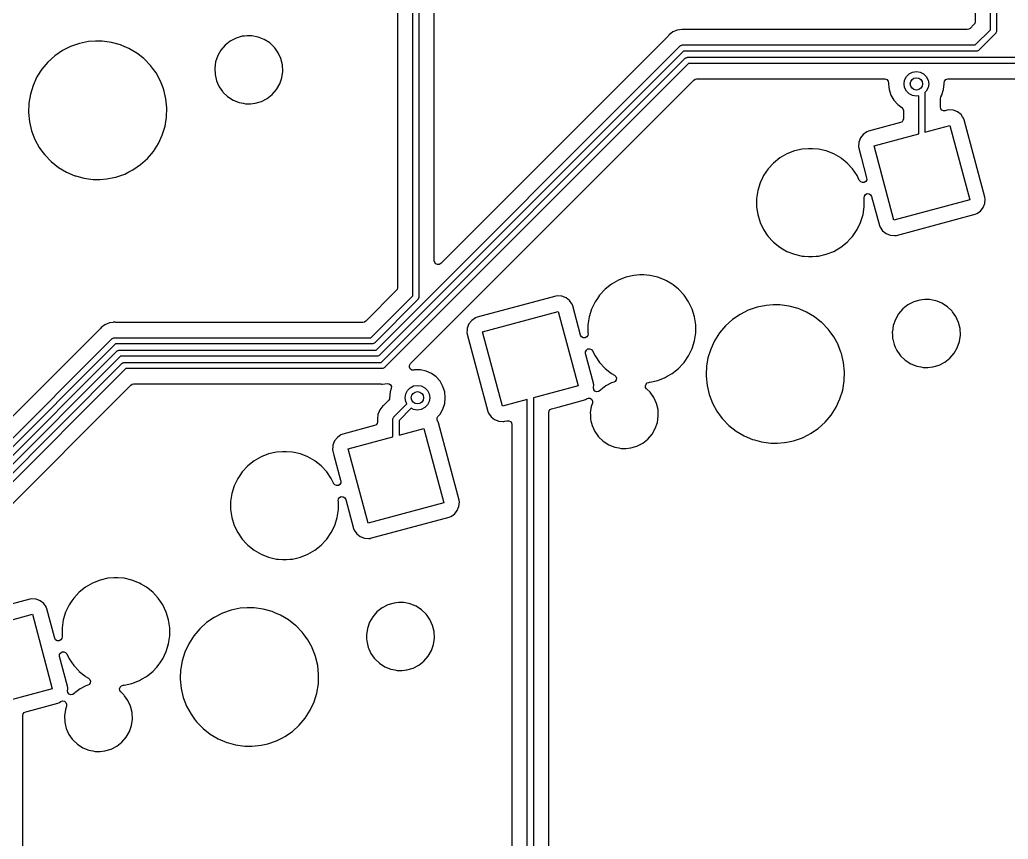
# Model space of a CAD drawing. Extents: x 41 to 271, y -133 to -23.
# Drawn here: x 193.45 to 225.56, y -86.76 to -60.15 of the extents above; entities that cross this region are included whole.
import ezdxf

# ---------------------------------------------------------------- set-up
doc = ezdxf.new("R2010")
doc.units = 0
doc.layers.add('BLACK', color=7, linetype='CONTINUOUS')

msp = doc.modelspace()

# ---------------------------------------------------------------- linework, layer by layer
at = {"layer": 'BLACK', "linetype": 'CONTINUOUS'}
for p, q in [((206.217, -69.1159), (206.217, -54.0046)), ((206.417, -53.9632), (206.417, -69.1573)), ((205.717, -54.5638), (205.717, -68.8572)), ((206.918, -67.9739), (206.918, -55.0655)), ((224.986, -60.4765), (224.986, -55.0319)), ((225.186, -54.9784), (225.186, -60.5179)), ((224.486, -55.8458), (224.486, -60.2178)), ((224.449, -60.3055), (224.324, -60.4312)), ((224.476, -60.2653), (224.449, -60.3055)), ((224.486, -60.2178), (224.476, -60.2653)), ((200.679, -60.6862), (200.477, -60.7455)), ((200.748, -60.6796), (200.679, -60.6862)), ((200.836, -60.6713), (200.748, -60.6796)), ((200.993, -60.6713), (200.836, -60.6713)), ((201.2, -60.7111), (200.993, -60.6713)), ((200.993, -60.6713), (200.993, -60.6713)), ((214.514, -60.677), (207.129, -68.0616)), ((214.525, -60.6648), (214.514, -60.677)), ((214.544, -60.6397), (214.525, -60.6648)), ((214.669, -60.5435), (214.544, -60.6397)), ((214.789, -60.494), (214.669, -60.5435)), ((214.802, -60.4848), (214.789, -60.494)), ((214.972, -60.4623), (214.802, -60.4848)), ((215.004, -60.4664), (214.972, -60.4623)), ((215.02, -60.4675), (215.004, -60.4664)), ((224.236, -60.4675), (215.02, -60.4675)), ((224.283, -60.4581), (224.236, -60.4675)), ((224.324, -60.4312), (224.283, -60.4581)), ((224.495, -60.968), (224.986, -60.4765)), ((225.157, -60.5886), (224.607, -61.1387)), ((225.16, -60.5815), (225.157, -60.5886)), ((225.167, -60.5767), (225.16, -60.5815)), ((225.174, -60.5544), (225.167, -60.5767)), ((225.185, -60.5336), (225.174, -60.5544)), ((225.186, -60.5179), (225.184, -60.5256)), ((225.184, -60.5256), (225.185, -60.5336)), ((195.103, -61.0165), (194.835, -61.152)), ((195.387, -60.918), (195.103, -61.0165)), ((195.681, -60.8581), (195.387, -60.918)), ((195.906, -60.8431), (195.681, -60.8581)), ((196.131, -60.8431), (195.906, -60.8431)), ((195.906, -60.8431), (195.906, -60.8431)), ((196.429, -60.8831), (196.131, -60.8431)), ((196.719, -60.9625), (196.429, -60.8831)), ((196.429, -60.8831), (196.429, -60.8831)), ((196.429, -60.8831), (196.429, -60.8831)), ((196.764, -60.9817), (196.719, -60.9625)), ((196.996, -61.0798), (196.764, -60.9817)), ((200.125, -60.9719), (199.987, -61.1309)), ((200.29, -60.8419), (200.125, -60.9719)), ((200.477, -60.7455), (200.29, -60.8419)), ((201.227, -60.7221), (201.2, -60.7111)), ((201.2, -60.7111), (201.2, -60.7111)), ((201.2, -60.7111), (201.2, -60.7111)), ((201.395, -60.7892), (201.227, -60.7221)), ((201.572, -60.903), (201.395, -60.7892)), ((201.724, -61.0481), (201.572, -60.903)), ((201.572, -60.903), (201.572, -60.903)), ((201.572, -60.903), (201.572, -60.903)), ((205.025, -70.874), (214.902, -60.9973)), ((214.902, -60.9973), (214.909, -60.9936)), ((214.909, -60.9936), (214.914, -60.9871)), ((214.914, -60.9871), (214.936, -60.9799)), ((214.936, -60.9799), (214.957, -60.9692)), ((214.957, -60.9692), (214.965, -60.9705)), ((214.965, -60.9705), (214.972, -60.968)), ((214.972, -60.968), (224.495, -60.968)), ((194.587, -61.3221), (194.364, -61.5237)), ((194.835, -61.152), (194.587, -61.3221)), ((197.123, -61.155), (196.996, -61.0798)), ((197.254, -61.2329), (197.123, -61.155)), ((197.479, -61.4108), (197.254, -61.2329)), ((199.882, -61.313), (199.813, -61.5118)), ((199.987, -61.1309), (199.882, -61.313)), ((201.756, -61.0926), (201.724, -61.0481)), ((201.846, -61.2194), (201.756, -61.0926)), ((201.934, -61.4108), (201.846, -61.2194)), ((201.846, -61.2194), (201.846, -61.2194)), ((201.846, -61.2194), (201.846, -61.2194)), ((215.014, -61.168), (205.137, -71.0447)), ((224.536, -61.168), (215.014, -61.168)), ((224.544, -61.1655), (224.536, -61.168)), ((224.552, -61.1668), (224.544, -61.1655)), ((224.573, -61.1561), (224.552, -61.1668)), ((224.595, -61.1489), (224.573, -61.1561)), ((224.6, -61.1424), (224.595, -61.1489)), ((224.607, -61.1387), (224.6, -61.1424)), ((194.364, -61.5237), (194.17, -61.7531)), ((197.49, -61.4192), (197.479, -61.4108)), ((197.699, -61.6352), (197.49, -61.4192)), ((197.761, -61.72), (197.699, -61.6352)), ((199.813, -61.5118), (199.783, -61.72)), ((201.983, -61.6152), (201.934, -61.4108)), ((201.993, -61.8253), (201.983, -61.6152)), ((205.191, -71.274), (215.067, -61.3973)), ((215.179, -61.568), (205.303, -71.4447)), ((215.067, -61.3973), (215.074, -61.3936)), ((215.074, -61.3936), (215.079, -61.3871)), ((215.079, -61.3871), (215.101, -61.3799)), ((215.101, -61.3799), (215.122, -61.3692)), ((215.122, -61.3692), (215.13, -61.3705)), ((215.13, -61.3705), (215.138, -61.368)), ((215.138, -61.368), (226.822, -61.368)), ((226.781, -61.568), (215.179, -61.568)), ((194.17, -61.7531), (194.009, -62.0064)), ((197.877, -61.8771), (197.761, -61.72)), ((198.021, -62.1396), (197.877, -61.8771)), ((199.783, -61.72), (199.793, -61.9301)), ((199.783, -61.72), (199.783, -61.72)), ((199.793, -61.9301), (199.842, -62.1345)), ((201.963, -62.0335), (201.993, -61.8253)), ((222.256, -61.9949), (222.345, -61.9064)), ((222.345, -61.9064), (222.456, -61.8496)), ((222.456, -61.8496), (222.58, -61.83)), ((222.58, -61.83), (222.704, -61.8496)), ((222.704, -61.8496), (222.815, -61.9064)), ((222.815, -61.9064), (222.904, -61.9949)), ((193.882, -62.279), (193.793, -62.566)), ((194.009, -62.0064), (193.882, -62.279)), ((198.022, -62.1406), (198.021, -62.1396)), ((198.107, -62.363), (198.022, -62.1406)), ((199.842, -62.1345), (199.876, -62.2069)), ((199.876, -62.2069), (199.93, -62.3259)), ((201.789, -62.4144), (201.894, -62.2323)), ((201.894, -62.2323), (201.963, -62.0335)), ((206.14, -71.3152), (215.35, -62.1048)), ((215.35, -62.1048), (215.391, -62.0779)), ((215.391, -62.0779), (215.438, -62.0685)), ((215.438, -62.0685), (221.554, -62.0685)), ((221.554, -62.0685), (221.62, -62.0873)), ((221.62, -62.0873), (221.665, -62.1381)), ((221.665, -62.1381), (221.677, -62.2055)), ((221.677, -62.2055), (221.675, -62.2216)), ((221.675, -62.2216), (221.675, -62.23)), ((221.675, -62.23), (221.686, -62.3376)), ((222.18, -62.23), (222.2, -62.1064)), ((222.2, -62.3536), (222.18, -62.23)), ((222.2, -62.1064), (222.256, -61.9949)), ((222.904, -61.9949), (222.96, -62.1064)), ((222.96, -62.1064), (222.98, -62.23)), ((222.98, -62.23), (222.96, -62.3536)), ((223.466, -62.4183), (223.485, -62.23)), ((223.483, -62.2055), (223.495, -62.1381)), ((223.485, -62.23), (223.483, -62.2055)), ((223.495, -62.1381), (223.54, -62.0873)), ((223.54, -62.0873), (223.606, -62.0685)), ((223.606, -62.0685), (226.522, -62.0685)), ((193.793, -62.566), (193.743, -62.8615)), ((198.13, -62.421), (198.107, -62.363)), ((198.199, -62.7133), (198.13, -62.421)), ((199.93, -62.3259), (200.037, -62.4768)), ((200.037, -62.4768), (200.052, -62.4972)), ((200.052, -62.4972), (200.204, -62.6424)), ((201.486, -62.7034), (201.652, -62.5734)), ((201.652, -62.5734), (201.789, -62.4144)), ((221.686, -62.3376), (221.694, -62.4183)), ((221.694, -62.4183), (221.753, -62.5983)), ((221.753, -62.5983), (221.847, -62.7622)), ((222.256, -62.4651), (222.2, -62.3536)), ((222.345, -62.5536), (222.256, -62.4651)), ((222.456, -62.6104), (222.345, -62.5536)), ((222.58, -62.63), (222.456, -62.6104)), ((222.659, -62.6176), (222.58, -62.63)), ((222.659, -63.8488), (222.659, -62.6176)), ((222.904, -62.4651), (222.859, -62.5101)), ((222.859, -62.5101), (222.859, -63.7952)), ((222.96, -62.3536), (222.904, -62.4651)), ((223.376, -62.6528), (223.407, -62.5983)), ((223.407, -62.5983), (223.412, -62.583)), ((223.412, -62.583), (223.466, -62.4183)), ((193.743, -62.8623), (193.733, -63.1579)), ((193.743, -62.8615), (193.743, -62.8623)), ((198.229, -63.0123), (198.199, -62.7133)), ((200.204, -62.6424), (200.204, -62.6424)), ((200.204, -62.6424), (200.204, -62.6424)), ((200.204, -62.6424), (200.381, -62.7561)), ((200.381, -62.7561), (200.381, -62.7561)), ((200.381, -62.7561), (200.576, -62.8342)), ((200.576, -62.8342), (200.705, -62.8591)), ((200.705, -62.8591), (200.783, -62.8741)), ((200.783, -62.8741), (200.783, -62.8741)), ((200.783, -62.8741), (200.941, -62.8741)), ((200.941, -62.8741), (201.097, -62.8591)), ((200.941, -62.8741), (200.941, -62.8741)), ((201.097, -62.8591), (201.299, -62.7998)), ((201.299, -62.7998), (201.486, -62.7034)), ((221.847, -62.7622), (221.974, -62.9029)), ((221.974, -62.9029), (222.107, -62.9994)), ((223.359, -62.7148), (223.376, -62.6528)), ((223.359, -62.9813), (223.359, -62.7148)), ((193.733, -63.1579), (193.733, -63.1626)), ((193.733, -63.1626), (193.763, -63.4616)), ((198.219, -63.3126), (198.229, -63.0123)), ((222.107, -62.9994), (222.145, -63.0434)), ((222.145, -63.0434), (222.158, -63.0997)), ((222.158, -63.0997), (222.158, -63.3696)), ((223.372, -63.0362), (223.359, -62.9813)), ((223.408, -63.0797), (223.372, -63.0362)), ((223.459, -63.1029), (223.408, -63.0797)), ((223.515, -63.1011), (223.459, -63.1029)), ((223.583, -63.0828), (223.515, -63.1011)), ((223.643, -63.0736), (223.583, -63.0828)), ((223.786, -63.0873), (223.643, -63.0736)), ((223.919, -63.1408), (223.786, -63.0873)), ((224.033, -63.2297), (223.919, -63.1408)), ((224.081, -63.2975), (224.033, -63.2297)), ((193.763, -63.4616), (193.833, -63.7539)), ((198.169, -63.6089), (198.219, -63.3126)), ((222.066, -63.4893), (221.028, -63.7676)), ((222.114, -63.4646), (222.066, -63.4893)), ((222.146, -63.422), (222.114, -63.4646)), ((222.158, -63.3696), (222.146, -63.422)), ((222.859, -63.7952), (223.667, -63.5787)), ((223.667, -63.5787), (224.314, -65.9935)), ((224.116, -63.347), (224.081, -63.2975)), ((224.138, -63.4029), (224.116, -63.347)), ((224.81, -65.9102), (224.138, -63.4029)), ((193.833, -63.7539), (193.941, -64.0343)), ((197.954, -64.1685), (198.08, -63.8959)), ((198.08, -63.8959), (198.169, -63.6089)), ((220.855, -63.8727), (220.766, -63.9858)), ((220.972, -63.7892), (220.855, -63.8727)), ((221.028, -63.7676), (220.972, -63.7892)), ((221.204, -64.2386), (222.659, -63.8488)), ((193.941, -64.0343), (194.085, -64.2978)), ((197.792, -64.4218), (197.954, -64.1685)), ((220.707, -64.1695), (220.7, -64.2448)), ((220.712, -64.1194), (220.707, -64.1695)), ((220.766, -63.9858), (220.712, -64.1194)), ((194.085, -64.2978), (194.201, -64.4549)), ((194.201, -64.4549), (194.263, -64.5397)), ((194.263, -64.5397), (194.472, -64.7557)), ((197.598, -64.6512), (197.792, -64.4218)), ((218.375, -64.5051), (218.148, -64.6362)), ((218.619, -64.4092), (218.375, -64.5051)), ((218.875, -64.3508), (218.619, -64.4092)), ((219.071, -64.3361), (218.875, -64.3508)), ((219.202, -64.3361), (219.071, -64.3361)), ((219.071, -64.3361), (219.071, -64.3361)), ((219.398, -64.3508), (219.202, -64.3361)), ((219.202, -64.3361), (219.202, -64.3361)), ((219.654, -64.4092), (219.398, -64.3508)), ((219.898, -64.5051), (219.654, -64.4092)), ((220.125, -64.6362), (219.898, -64.5051)), ((220.7, -64.2448), (220.698, -64.2627)), ((220.698, -64.2627), (220.708, -64.3219)), ((220.708, -64.3219), (220.784, -64.6057)), ((221.851, -66.6535), (221.204, -64.2386)), ((194.472, -64.7557), (194.708, -64.942)), ((197.127, -65.0229), (197.375, -64.8528)), ((197.375, -64.8528), (197.598, -64.6512)), ((217.942, -64.7998), (217.764, -64.9921)), ((218.148, -64.6362), (217.942, -64.7998)), ((220.153, -64.6588), (220.125, -64.6362)), ((220.33, -64.7998), (220.153, -64.6588)), ((220.509, -64.9921), (220.33, -64.7998)), ((220.33, -64.7998), (220.33, -64.7998)), ((220.33, -64.7998), (220.33, -64.7998)), ((220.784, -64.6057), (220.964, -65.2797)), ((194.708, -64.942), (194.967, -65.0951)), ((194.967, -65.0951), (195.243, -65.2124)), ((196.575, -65.257), (196.859, -65.1584)), ((196.859, -65.1584), (196.993, -65.0906)), ((196.993, -65.0906), (197.127, -65.0229)), ((197.127, -65.0229), (197.127, -65.0229)), ((217.69, -65.101), (217.617, -65.2076)), ((217.764, -64.9921), (217.69, -65.101)), ((220.509, -64.9922), (220.509, -64.9921)), ((220.657, -65.2089), (220.509, -64.9922)), ((220.509, -64.9922), (220.509, -64.9922)), ((195.243, -65.2124), (195.243, -65.2124)), ((195.243, -65.2124), (195.243, -65.2124)), ((195.243, -65.2124), (195.269, -65.2195)), ((195.269, -65.2195), (195.533, -65.2918)), ((195.533, -65.2918), (195.831, -65.3319)), ((195.831, -65.3319), (196.056, -65.3319)), ((196.056, -65.3319), (196.281, -65.3168)), ((196.056, -65.3319), (196.056, -65.3319)), ((196.281, -65.3168), (196.391, -65.2945)), ((196.391, -65.2945), (196.575, -65.257)), ((217.502, -65.4453), (217.425, -65.696)), ((217.582, -65.2801), (217.502, -65.4453)), ((217.616, -65.2089), (217.582, -65.2801)), ((217.617, -65.2076), (217.616, -65.2089)), ((220.727, -65.3545), (220.657, -65.2089)), ((220.734, -65.3692), (220.727, -65.3545)), ((220.772, -65.4156), (220.734, -65.3692)), ((220.829, -65.4382), (220.772, -65.4156)), ((220.889, -65.4316), (220.829, -65.4382)), ((220.938, -65.3974), (220.889, -65.4316)), ((220.966, -65.3437), (220.938, -65.3974)), ((220.964, -65.2797), (220.965, -65.2833)), ((220.965, -65.2833), (220.966, -65.3437)), ((217.425, -65.696), (217.386, -65.9555)), ((220.89, -65.872), (220.925, -65.8211)), ((220.925, -65.8211), (220.981, -65.7937)), ((220.981, -65.7937), (221.043, -65.7966)), ((221.043, -65.7966), (221.095, -65.8291)), ((221.095, -65.8291), (221.126, -65.883)), ((217.386, -65.9555), (217.386, -66.2178)), ((220.884, -65.9336), (220.89, -65.872)), ((220.887, -65.9555), (220.884, -65.9336)), ((220.887, -66.2178), (220.887, -65.9555)), ((221.126, -65.883), (221.38, -66.8292)), ((224.314, -65.9935), (221.851, -66.6535)), ((224.752, -66.2463), (224.805, -66.1127)), ((224.805, -66.1127), (224.819, -65.9694)), ((224.819, -65.9694), (224.81, -65.9102)), ((217.386, -66.2178), (217.425, -66.4772)), ((217.425, -66.4772), (217.502, -66.728)), ((220.77, -66.728), (220.848, -66.4772)), ((220.848, -66.4772), (220.887, -66.2178)), ((221.934, -67.1493), (224.489, -66.4645)), ((224.489, -66.4645), (224.545, -66.4429)), ((224.545, -66.4429), (224.663, -66.3594)), ((224.663, -66.3594), (224.752, -66.2463)), ((217.502, -66.728), (217.616, -66.9643)), ((220.657, -66.9643), (220.77, -66.728)), ((217.616, -66.9643), (217.735, -67.1386)), ((220.509, -67.1811), (220.657, -66.9643)), ((221.38, -66.8292), (221.401, -66.8852)), ((221.401, -66.8852), (221.485, -67.0024)), ((221.485, -67.0024), (221.598, -67.0914)), ((221.598, -67.0914), (221.731, -67.1449)), ((217.735, -67.1386), (217.764, -67.1811)), ((217.764, -67.1811), (217.916, -67.3452)), ((217.916, -67.3452), (217.942, -67.3734)), ((217.942, -67.3734), (218.148, -67.537)), ((220.125, -67.537), (220.33, -67.3734)), ((220.33, -67.3734), (220.431, -67.2647)), ((220.431, -67.2647), (220.509, -67.1811)), ((220.509, -67.1811), (220.509, -67.1811)), ((220.509, -67.1811), (220.509, -67.1811)), ((221.731, -67.1449), (221.731, -67.1449)), ((221.731, -67.1449), (221.875, -67.1585)), ((221.875, -67.1585), (221.92, -67.1514)), ((221.875, -67.1585), (221.875, -67.1585)), ((221.875, -67.1585), (221.875, -67.1585)), ((221.92, -67.1514), (221.934, -67.1493)), ((218.148, -67.537), (218.375, -67.6682)), ((218.375, -67.6682), (218.619, -67.7641)), ((219.654, -67.7641), (219.898, -67.6682)), ((219.898, -67.6682), (220.125, -67.537)), ((206.931, -68.0302), (206.918, -67.9739)), ((206.969, -68.0742), (206.931, -68.0302)), ((207.022, -68.0964), (206.969, -68.0742)), ((207.129, -68.0616), (207.08, -68.0918)), ((218.619, -67.7641), (218.875, -67.8224)), ((218.875, -67.8224), (218.931, -67.8266)), ((218.931, -67.8266), (219.071, -67.8371)), ((219.071, -67.8371), (219.071, -67.8371)), ((219.071, -67.8371), (219.202, -67.8371)), ((219.202, -67.8371), (219.324, -67.8279)), ((219.202, -67.8371), (219.202, -67.8371)), ((219.324, -67.8279), (219.398, -67.8224)), ((219.398, -67.8224), (219.654, -67.7641)), ((207.08, -68.0918), (207.022, -68.0964)), ((212.899, -68.602), (212.671, -68.7332)), ((213.143, -68.5062), (212.899, -68.602)), ((213.399, -68.4478), (213.143, -68.5062)), ((213.595, -68.4331), (213.399, -68.4478)), ((213.726, -68.4331), (213.595, -68.4331)), ((213.595, -68.4331), (213.595, -68.4331)), ((213.922, -68.4478), (213.726, -68.4331)), ((213.726, -68.4331), (213.726, -68.4331)), ((214.178, -68.5062), (213.922, -68.4478)), ((214.422, -68.602), (214.178, -68.5062)), ((214.461, -68.6247), (214.422, -68.602)), ((214.422, -68.602), (214.422, -68.602)), ((214.422, -68.602), (214.422, -68.602)), ((214.649, -68.7332), (214.461, -68.6247)), ((205.68, -68.9449), (204.688, -69.9372)), ((205.707, -68.9047), (205.68, -68.9449)), ((205.717, -68.8572), (205.707, -68.9047)), ((212.466, -68.8968), (212.288, -69.0891)), ((212.671, -68.7332), (212.466, -68.8968)), ((214.68, -68.7578), (214.649, -68.7332)), ((214.854, -68.8968), (214.68, -68.7578)), ((215.033, -69.0891), (214.854, -68.8968)), ((214.854, -68.8968), (214.854, -68.8968)), ((214.854, -68.8968), (214.854, -68.8968)), ((204.859, -70.474), (206.217, -69.1159)), ((206.388, -69.228), (204.971, -70.6447)), ((206.392, -69.2208), (206.388, -69.228)), ((206.398, -69.2161), (206.392, -69.2208)), ((206.405, -69.1938), (206.398, -69.2161)), ((206.416, -69.173), (206.405, -69.1938)), ((206.417, -69.1573), (206.415, -69.165)), ((206.415, -69.165), (206.416, -69.173)), ((210.863, -69.1209), (208.307, -69.8057)), ((210.922, -69.1117), (210.863, -69.1209)), ((211.065, -69.1254), (210.922, -69.1117)), ((211.199, -69.1789), (211.065, -69.1254)), ((211.312, -69.2678), (211.199, -69.1789)), ((211.389, -69.3755), (211.312, -69.2678)), ((212.14, -69.3059), (212.026, -69.5423)), ((212.215, -69.1952), (212.14, -69.3059)), ((212.14, -69.3059), (212.14, -69.3059)), ((212.288, -69.0891), (212.215, -69.1952)), ((215.18, -69.3059), (215.033, -69.0891)), ((215.033, -69.0891), (215.033, -69.0891)), ((215.033, -69.0891), (215.033, -69.0891)), ((215.294, -69.5423), (215.18, -69.3059)), ((222.493, -69.309), (222.306, -69.4054)), ((222.695, -69.2497), (222.493, -69.309)), ((222.765, -69.2431), (222.695, -69.2497)), ((222.852, -69.2347), (222.765, -69.2431)), ((223.01, -69.2347), (222.852, -69.2347)), ((223.216, -69.2745), (223.01, -69.2347)), ((223.01, -69.2347), (223.01, -69.2347)), ((223.252, -69.2889), (223.216, -69.2745)), ((223.216, -69.2745), (223.216, -69.2745)), ((223.216, -69.2745), (223.216, -69.2745)), ((223.412, -69.3527), (223.252, -69.2889)), ((223.589, -69.4664), (223.412, -69.3527)), ((208.483, -70.2767), (210.946, -69.6168)), ((210.946, -69.6168), (211.593, -72.0316)), ((211.395, -69.3851), (211.389, -69.3755)), ((211.417, -69.441), (211.395, -69.3851)), ((211.671, -70.3872), (211.417, -69.441)), ((212.026, -69.5423), (211.949, -69.793)), ((215.372, -69.793), (215.294, -69.5423)), ((217.12, -69.58), (216.851, -69.7155)), ((217.403, -69.4814), (217.12, -69.58)), ((217.698, -69.4216), (217.403, -69.4814)), ((217.923, -69.4065), (217.698, -69.4216)), ((218.148, -69.4065), (217.923, -69.4065)), ((217.923, -69.4065), (217.923, -69.4065)), ((218.446, -69.4466), (218.148, -69.4065)), ((218.736, -69.526), (218.446, -69.4466)), ((218.446, -69.4466), (218.446, -69.4466)), ((218.446, -69.4466), (218.446, -69.4466)), ((218.791, -69.5494), (218.736, -69.526)), ((219.012, -69.6433), (218.791, -69.5494)), ((219.142, -69.7199), (219.012, -69.6433)), ((222.135, -69.5423), (222.003, -69.6944)), ((222.141, -69.5354), (222.135, -69.5423)), ((222.306, -69.4054), (222.141, -69.5354)), ((222.141, -69.5354), (222.141, -69.5354)), ((223.741, -69.6116), (223.589, -69.4664)), ((223.589, -69.4664), (223.589, -69.4664)), ((223.589, -69.4664), (223.589, -69.4664)), ((223.755, -69.6317), (223.741, -69.6116)), ((223.863, -69.7829), (223.755, -69.6317)), ((196.362, -69.989), (196.216, -70.0495)), ((196.479, -69.9735), (196.362, -69.989)), ((196.483, -69.973), (196.479, -69.9735)), ((196.519, -69.9683), (196.483, -69.973)), ((196.546, -69.9719), (196.519, -69.9683)), ((196.55, -69.9724), (196.546, -69.9719)), ((196.566, -69.9735), (196.55, -69.9724)), ((204.601, -69.9735), (196.566, -69.9735)), ((204.648, -69.9641), (204.601, -69.9735)), ((204.688, -69.9372), (204.648, -69.9641)), ((208.134, -69.9108), (208.045, -70.0239)), ((208.251, -69.8273), (208.134, -69.9108)), ((208.307, -69.8057), (208.251, -69.8273)), ((211.949, -69.793), (211.91, -70.0524)), ((215.411, -70.0524), (215.372, -69.793)), ((216.604, -69.8856), (216.381, -70.0872)), ((216.851, -69.7155), (216.604, -69.8856)), ((219.271, -69.7964), (219.142, -69.7199)), ((219.496, -69.9743), (219.271, -69.7964)), ((219.507, -69.9826), (219.496, -69.9743)), ((219.716, -70.1986), (219.507, -69.9826)), ((221.898, -69.8765), (221.829, -70.0753)), ((222.003, -69.6944), (221.898, -69.8765)), ((223.95, -69.9743), (223.863, -69.7829)), ((223.863, -69.7829), (223.863, -69.7829)), ((223.863, -69.7829), (223.863, -69.7829)), ((224, -70.1787), (223.95, -69.9743)), ((196.06, -70.183), (188.834, -77.4099)), ((196.071, -70.1708), (196.06, -70.183)), ((196.09, -70.1457), (196.071, -70.1708)), ((196.216, -70.0495), (196.09, -70.1457)), ((207.979, -70.2835), (207.978, -70.3008)), ((207.978, -70.3008), (207.987, -70.36)), ((207.984, -70.2365), (207.979, -70.2835)), ((207.991, -70.1575), (207.984, -70.2365)), ((208.045, -70.0239), (207.991, -70.1575)), ((209.13, -72.6916), (208.483, -70.2767)), ((211.91, -70.0524), (211.91, -70.3148)), ((211.91, -70.3148), (211.913, -70.3366)), ((215.372, -70.5742), (215.411, -70.3148)), ((215.411, -70.3148), (215.411, -70.0524)), ((216.187, -70.3166), (216.025, -70.5699)), ((216.381, -70.0872), (216.187, -70.3166)), ((219.778, -70.2835), (219.716, -70.1986)), ((219.894, -70.4406), (219.778, -70.2835)), ((221.802, -70.2668), (221.799, -70.2835)), ((221.799, -70.2835), (221.805, -70.4044)), ((221.829, -70.0753), (221.802, -70.2668)), ((224.01, -70.3888), (224, -70.1787)), ((187.333, -79.618), (196.448, -70.5033)), ((196.448, -70.5033), (196.455, -70.4996)), ((196.455, -70.4996), (196.46, -70.4931)), ((196.46, -70.4931), (196.482, -70.4859)), ((196.482, -70.4859), (196.503, -70.4752)), ((196.503, -70.4752), (196.511, -70.4765)), ((196.511, -70.4765), (196.519, -70.474)), ((196.519, -70.474), (204.859, -70.474)), ((204.964, -70.6484), (204.959, -70.6549)), ((204.971, -70.6447), (204.964, -70.6484)), ((207.987, -70.36), (208.659, -72.8673)), ((211.701, -70.4411), (211.671, -70.3872)), ((211.754, -70.4736), (211.701, -70.4411)), ((211.816, -70.4765), (211.754, -70.4736)), ((211.871, -70.4491), (211.816, -70.4765)), ((211.907, -70.3982), (211.871, -70.4491)), ((211.913, -70.3366), (211.907, -70.3982)), ((215.294, -70.8249), (215.372, -70.5742)), ((216.025, -70.5699), (215.899, -70.8425)), ((220.035, -70.698), (219.894, -70.4406)), ((221.805, -70.4044), (221.809, -70.4936)), ((221.809, -70.4936), (221.817, -70.5237)), ((221.817, -70.5237), (221.859, -70.698)), ((223.911, -70.7958), (223.98, -70.597)), ((223.98, -70.597), (224.01, -70.3888)), ((196.56, -70.674), (187.445, -79.7887)), ((187.499, -80.018), (196.614, -70.9033)), ((204.901, -70.674), (196.56, -70.674)), ((196.614, -70.9033), (196.621, -70.8996)), ((196.621, -70.8996), (196.626, -70.8931)), ((196.626, -70.8931), (196.648, -70.8859)), ((196.648, -70.8859), (196.669, -70.8752)), ((196.669, -70.8752), (196.677, -70.8765)), ((196.677, -70.8765), (196.684, -70.874)), ((196.684, -70.874), (205.025, -70.874)), ((204.908, -70.6715), (204.901, -70.674)), ((204.916, -70.6728), (204.908, -70.6715)), ((204.937, -70.6621), (204.916, -70.6728)), ((204.959, -70.6549), (204.937, -70.6621)), ((211.83, -70.9265), (211.858, -70.8728)), ((211.831, -70.9869), (211.83, -70.9265)), ((211.858, -70.8728), (211.908, -70.8386)), ((211.908, -70.8386), (211.968, -70.832)), ((211.968, -70.832), (212.024, -70.8546)), ((212.024, -70.8546), (212.063, -70.901)), ((212.063, -70.901), (212.14, -71.0613)), ((215.18, -71.0613), (215.294, -70.8249)), ((215.899, -70.8425), (215.81, -71.1295)), ((220.038, -70.7041), (220.035, -70.698)), ((220.129, -70.9404), (220.038, -70.7041)), ((220.146, -70.9845), (220.129, -70.9404)), ((221.859, -70.698), (221.895, -70.7757)), ((221.895, -70.7757), (221.946, -70.8893)), ((221.946, -70.8893), (222.048, -71.0317)), ((223.806, -70.9779), (223.911, -70.7958)), ((196.726, -71.074), (187.611, -80.1887)), ((205.066, -71.074), (196.726, -71.074)), ((196.786, -71.2996), (196.791, -71.2931)), ((196.791, -71.2931), (196.813, -71.2859)), ((196.813, -71.2859), (196.834, -71.2752)), ((196.834, -71.2752), (196.842, -71.2765)), ((196.842, -71.2765), (196.85, -71.274)), ((196.85, -71.274), (205.191, -71.274)), ((205.074, -71.0715), (205.066, -71.074)), ((205.082, -71.0728), (205.074, -71.0715)), ((205.103, -71.0621), (205.082, -71.0728)), ((205.125, -71.0549), (205.103, -71.0621)), ((205.13, -71.0484), (205.125, -71.0549)), ((205.137, -71.0447), (205.13, -71.0484)), ((212.089, -71.9483), (211.831, -70.9869)), ((212.14, -71.0613), (212.288, -71.2781)), ((212.288, -71.2781), (212.464, -71.4676)), ((214.988, -71.3261), (215.033, -71.2781)), ((215.033, -71.2781), (215.18, -71.0613)), ((215.033, -71.2781), (215.033, -71.2781)), ((215.033, -71.2781), (215.033, -71.2781)), ((215.81, -71.1295), (215.765, -71.3923)), ((220.216, -71.2768), (220.146, -70.9845)), ((220.246, -71.5758), (220.216, -71.2768)), ((222.048, -71.0317), (222.068, -71.0607)), ((222.068, -71.0607), (222.221, -71.2058)), ((222.221, -71.2058), (222.221, -71.2058)), ((222.221, -71.2058), (222.221, -71.2058)), ((222.221, -71.2058), (222.398, -71.3195)), ((223.316, -71.3633), (223.503, -71.2669)), ((223.503, -71.2669), (223.668, -71.1369)), ((223.668, -71.1369), (223.806, -70.9779)), ((187.665, -80.418), (196.779, -71.3033)), ((196.891, -71.474), (187.777, -80.5887)), ((196.779, -71.3033), (196.786, -71.2996)), ((205.232, -71.474), (196.891, -71.474)), ((205.24, -71.4715), (205.232, -71.474)), ((205.248, -71.4728), (205.24, -71.4715)), ((205.269, -71.4621), (205.248, -71.4728)), ((205.291, -71.4549), (205.269, -71.4621)), ((205.296, -71.4484), (205.291, -71.4549)), ((205.303, -71.4447), (205.296, -71.4484)), ((206.107, -71.4324), (206.108, -71.3695)), ((206.137, -71.4877), (206.107, -71.4324)), ((206.108, -71.3695), (206.14, -71.3152)), ((206.191, -71.5212), (206.137, -71.4877)), ((206.254, -71.5241), (206.191, -71.5212)), ((206.275, -71.5195), (206.254, -71.5241)), ((206.465, -71.5195), (206.275, -71.5195)), ((206.275, -71.5195), (206.275, -71.5195)), ((206.65, -71.5589), (206.465, -71.5195)), ((206.465, -71.5195), (206.465, -71.5195)), ((206.823, -71.6358), (206.65, -71.5589)), ((212.464, -71.4676), (212.466, -71.4704)), ((212.466, -71.4704), (212.671, -71.634)), ((214.649, -71.634), (214.854, -71.4704)), ((214.854, -71.4704), (214.988, -71.3261)), ((215.76, -71.4258), (215.753, -71.6358)), ((215.765, -71.3923), (215.76, -71.4258)), ((220.236, -71.8761), (220.246, -71.5758)), ((222.398, -71.3195), (222.398, -71.3196)), ((222.398, -71.3196), (222.593, -71.3977)), ((222.593, -71.3977), (222.722, -71.4226)), ((222.722, -71.4226), (222.799, -71.4375)), ((222.799, -71.4375), (222.799, -71.4375)), ((222.799, -71.4375), (222.957, -71.4375)), ((222.957, -71.4375), (223.114, -71.4226)), ((222.957, -71.4375), (222.957, -71.4375)), ((223.114, -71.4226), (223.316, -71.3633)), ((206.976, -71.7471), (206.823, -71.6358)), ((207.103, -71.8878), (206.976, -71.7471)), ((207.197, -72.0517), (207.103, -71.8878)), ((212.68, -71.9386), (212.493, -72.035)), ((212.671, -71.634), (212.773, -71.6927)), ((212.746, -71.9191), (212.68, -71.9386)), ((212.796, -71.8907), (212.746, -71.9191)), ((212.773, -71.6927), (212.815, -71.7321)), ((212.827, -71.8429), (212.796, -71.8907)), ((212.815, -71.7321), (212.834, -71.786)), ((212.834, -71.786), (212.827, -71.8429)), ((213.797, -71.978), (213.838, -71.9387)), ((213.838, -71.9387), (213.892, -71.9216)), ((213.892, -71.9216), (213.907, -71.9205)), ((213.907, -71.9205), (213.922, -71.9194)), ((213.922, -71.9194), (214.178, -71.861)), ((214.178, -71.861), (214.422, -71.7652)), ((214.422, -71.7652), (214.489, -71.7261)), ((214.489, -71.7261), (214.649, -71.634)), ((215.753, -71.6358), (215.75, -71.7261)), ((215.75, -71.7261), (215.78, -72.0251)), ((220.186, -72.1724), (220.236, -71.8761)), ((189.148, -79.9249), (197.062, -72.0108)), ((197.062, -72.0108), (197.103, -71.9839)), ((197.103, -71.9839), (197.15, -71.9745)), ((197.15, -71.9745), (205.185, -71.9745)), ((205.185, -71.9745), (205.201, -71.9756)), ((205.201, -71.9756), (205.232, -71.9797)), ((205.232, -71.9797), (205.386, -71.9594)), ((205.386, -71.9594), (205.448, -71.9668)), ((205.448, -71.9668), (205.498, -72.003)), ((205.484, -72.2317), (205.463, -72.433)), ((205.52, -72.1206), (205.484, -72.2317)), ((205.498, -72.003), (205.524, -72.0589)), ((205.524, -72.0589), (205.52, -72.1206)), ((205.99, -72.2964), (206.046, -72.1849)), ((206.046, -72.1849), (206.135, -72.0964)), ((206.135, -72.0964), (206.246, -72.0396)), ((206.246, -72.0396), (206.37, -72.02)), ((206.37, -72.02), (206.494, -72.0396)), ((206.494, -72.0396), (206.605, -72.0964)), ((206.605, -72.0964), (206.694, -72.1849)), ((206.694, -72.1849), (206.75, -72.2964)), ((207.209, -72.0873), (207.197, -72.0517)), ((207.256, -72.2317), (207.209, -72.0873)), ((207.275, -72.42), (207.256, -72.2317)), ((211.593, -72.0316), (210.138, -72.4215)), ((212.092, -71.9688), (212.089, -71.9483)), ((212.089, -71.9483), (212.089, -71.9483)), ((212.089, -71.9483), (212.089, -71.9483)), ((212.09, -72.0873), (212.098, -72.0075)), ((212.09, -72.0957), (212.09, -72.0873)), ((212.099, -72.1568), (212.09, -72.0957)), ((212.098, -72.0075), (212.092, -71.9688)), ((212.137, -72.2056), (212.099, -72.1568)), ((212.194, -72.23), (212.137, -72.2056)), ((212.256, -72.2238), (212.194, -72.23)), ((212.307, -72.1886), (212.256, -72.2238)), ((212.327, -72.165), (212.307, -72.1886)), ((212.493, -72.035), (212.327, -72.165)), ((213.778, -72.0313), (213.797, -71.978)), ((213.785, -72.0876), (213.778, -72.0313)), ((213.816, -72.135), (213.785, -72.0876)), ((213.927, -72.2412), (213.816, -72.135)), ((213.953, -72.2772), (213.927, -72.2412)), ((215.78, -72.0251), (215.849, -72.3174)), ((220.097, -72.4594), (220.186, -72.1724)), ((205.428, -72.5127), (205.281, -72.6593)), ((205.457, -72.4664), (205.428, -72.5127)), ((205.461, -72.4328), (205.457, -72.4664)), ((205.463, -72.433), (205.461, -72.4328)), ((205.97, -72.42), (205.99, -72.2964)), ((205.99, -72.5436), (205.97, -72.42)), ((206.029, -72.6201), (205.99, -72.5436)), ((206.75, -72.5436), (206.694, -72.6551)), ((206.75, -72.2964), (206.77, -72.42)), ((206.77, -72.42), (206.75, -72.5436)), ((207.256, -72.6083), (207.275, -72.42)), ((209.938, -72.475), (209.13, -72.6916)), ((209.938, -96.384), (209.938, -72.475)), ((210.138, -72.4215), (210.138, -96.4314)), ((210.947, -72.7229), (211.769, -72.5026)), ((211.769, -72.5026), (211.825, -72.481)), ((211.825, -72.481), (211.865, -72.4524)), ((211.865, -72.4524), (211.923, -72.4302)), ((211.923, -72.4302), (211.984, -72.4387)), ((211.984, -72.4387), (212.034, -72.4758)), ((212.034, -72.4758), (212.059, -72.5323)), ((212.059, -72.5323), (212.054, -72.594)), ((214.049, -72.4125), (213.953, -72.2772)), ((214.136, -72.6039), (214.049, -72.4125)), ((214.049, -72.4125), (214.049, -72.4125)), ((214.049, -72.4125), (214.049, -72.4125)), ((215.849, -72.3174), (215.957, -72.5978)), ((219.97, -72.732), (220.097, -72.4594)), ((205.148, -72.8146), (205.087, -72.9607)), ((205.185, -72.7661), (205.148, -72.8146)), ((205.244, -72.6892), (205.185, -72.7661)), ((205.185, -72.7661), (205.185, -72.7661)), ((205.269, -72.67), (205.244, -72.6892)), ((205.281, -72.6593), (205.269, -72.67)), ((205.602, -73.0468), (206.029, -72.6201)), ((206.17, -72.7615), (205.773, -73.1589)), ((206.246, -72.8004), (206.17, -72.7615)), ((206.37, -72.82), (206.246, -72.8004)), ((206.494, -72.8004), (206.37, -72.82)), ((206.605, -72.7436), (206.494, -72.8004)), ((206.694, -72.6551), (206.605, -72.7436)), ((207.103, -72.9522), (207.197, -72.7883)), ((207.197, -72.7883), (207.256, -72.6083)), ((208.659, -72.8673), (208.68, -72.9233)), ((210.638, -72.9007), (210.65, -72.8482)), ((210.638, -96.1595), (210.638, -72.9007)), ((210.65, -72.8482), (210.683, -72.8057)), ((210.683, -72.8057), (210.73, -72.7809)), ((210.73, -72.7809), (210.947, -72.7229)), ((212.016, -72.7049), (211.986, -72.9131)), ((212.054, -72.594), (212.016, -72.7049)), ((214.186, -72.8083), (214.136, -72.6039)), ((214.196, -73.0184), (214.186, -72.8083)), ((215.957, -72.5978), (216.102, -72.8613)), ((216.102, -72.8613), (216.239, -73.0477)), ((219.809, -72.9852), (219.97, -72.732)), ((205.072, -73.207), (205.06, -73.2594)), ((205.087, -72.9607), (205.067, -73.1175)), ((205.067, -73.1175), (205.071, -73.1488)), ((205.071, -73.1488), (205.072, -73.165)), ((205.072, -73.165), (205.072, -73.207)), ((205.573, -73.1175), (205.575, -73.1098)), ((205.573, -73.6862), (205.573, -73.1175)), ((205.574, -73.1018), (205.584, -73.081)), ((205.575, -73.1098), (205.574, -73.1018)), ((205.584, -73.081), (205.592, -73.0587)), ((205.592, -73.0587), (205.598, -73.054)), ((205.598, -73.054), (205.602, -73.0468)), ((205.773, -73.1589), (205.773, -73.6326)), ((207.006, -73.1296), (207.009, -73.0742)), ((207.027, -73.1807), (207.006, -73.1296)), ((207.009, -73.0742), (207.036, -73.0258)), ((207.03, -73.1844), (207.027, -73.1807)), ((207.052, -73.2403), (207.03, -73.1844)), ((207.036, -73.0258), (207.103, -72.9522)), ((208.68, -72.9233), (208.764, -73.0405)), ((208.764, -73.0405), (208.877, -73.1295)), ((208.877, -73.1295), (209.011, -73.183)), ((209.011, -73.183), (209.011, -73.183)), ((209.011, -73.183), (209.154, -73.1966)), ((209.154, -73.1966), (209.174, -73.1936)), ((209.154, -73.1966), (209.154, -73.1966)), ((209.154, -73.1966), (209.154, -73.1966)), ((209.174, -73.1936), (209.213, -73.1874)), ((209.213, -73.1874), (209.277, -73.1704)), ((209.277, -73.1704), (209.281, -73.1691)), ((209.281, -73.1691), (209.338, -73.1673)), ((209.338, -73.1673), (209.389, -73.1905)), ((209.389, -73.1905), (209.425, -73.2341)), ((211.986, -72.9131), (211.986, -72.9131)), ((211.986, -72.9131), (211.988, -72.9607)), ((211.988, -72.9607), (211.996, -73.1232)), ((211.996, -73.1232), (212.006, -73.1673)), ((212.006, -73.1673), (212.045, -73.3276)), ((214.166, -73.2266), (214.196, -73.0184)), ((216.239, -73.0477), (216.28, -73.1032)), ((216.28, -73.1032), (216.489, -73.3192)), ((219.392, -73.4163), (219.615, -73.2147)), ((219.615, -73.2147), (219.809, -72.9852)), ((204.98, -73.3267), (203.942, -73.605)), ((205.028, -73.302), (204.98, -73.3267)), ((205.06, -73.2594), (205.028, -73.302)), ((205.773, -73.6326), (206.581, -73.4161)), ((206.581, -73.4161), (207.228, -75.8309)), ((207.723, -75.7476), (207.052, -73.2403)), ((209.425, -73.2341), (209.437, -73.2889)), ((209.437, -73.2889), (209.437, -95.7595)), ((212.045, -73.3276), (212.086, -73.4163)), ((212.086, -73.4163), (212.133, -73.5189)), ((212.133, -73.5189), (212.235, -73.6627)), ((213.992, -73.6075), (214.097, -73.4254)), ((214.097, -73.4254), (214.166, -73.2266)), ((216.489, -73.3192), (216.725, -73.5055)), ((216.725, -73.5055), (216.983, -73.6586)), ((219.144, -73.5863), (219.392, -73.4163)), ((203.68, -73.8232), (203.626, -73.9568)), ((203.768, -73.7101), (203.68, -73.8232)), ((203.886, -73.6266), (203.768, -73.7101)), ((203.942, -73.605), (203.886, -73.6266)), ((204.117, -74.0761), (205.573, -73.6862)), ((212.235, -73.6627), (212.255, -73.6903)), ((212.255, -73.6903), (212.407, -73.8354)), ((212.407, -73.8354), (212.407, -73.8354)), ((212.407, -73.8354), (212.407, -73.8354)), ((212.407, -73.8354), (212.584, -73.9492)), ((213.689, -73.8965), (213.854, -73.7665)), ((213.854, -73.7665), (213.992, -73.6075)), ((216.983, -73.6586), (217.26, -73.7759)), ((217.26, -73.7759), (217.26, -73.7759)), ((217.26, -73.7759), (217.26, -73.7759)), ((217.26, -73.7759), (217.322, -73.7928)), ((217.322, -73.7928), (217.55, -73.8553)), ((217.55, -73.8553), (217.847, -73.8953)), ((218.298, -73.8803), (218.371, -73.8653)), ((218.371, -73.8653), (218.592, -73.8204)), ((218.592, -73.8204), (218.876, -73.7219)), ((218.876, -73.7219), (219.064, -73.6266)), ((219.064, -73.6266), (219.144, -73.5863)), ((219.144, -73.5863), (219.144, -73.5863)), ((201.985, -74.1735), (201.789, -74.1882)), ((202.116, -74.1735), (201.985, -74.1735)), ((201.985, -74.1735), (201.985, -74.1735)), ((202.312, -74.1882), (202.116, -74.1735)), ((202.116, -74.1735), (202.116, -74.1735)), ((203.613, -74.0925), (203.612, -74.1001)), ((203.612, -74.1001), (203.622, -74.1593)), ((203.62, -74.0194), (203.613, -74.0925)), ((203.626, -73.9568), (203.62, -74.0194)), ((203.622, -74.1593), (203.656, -74.2865)), ((204.764, -76.4909), (204.117, -74.0761)), ((212.584, -73.9492), (212.584, -73.9492)), ((212.584, -73.9492), (212.779, -74.0273)), ((212.779, -74.0273), (212.908, -74.0522)), ((212.908, -74.0522), (212.986, -74.0671)), ((212.986, -74.0671), (212.986, -74.0671)), ((212.986, -74.0671), (213.143, -74.0671)), ((213.143, -74.0671), (213.3, -74.0522)), ((213.143, -74.0671), (213.143, -74.0671)), ((213.3, -74.0522), (213.502, -73.9929)), ((213.502, -73.9929), (213.689, -73.8965)), ((217.847, -73.8953), (218.073, -73.8953)), ((218.073, -73.8953), (218.298, -73.8803)), ((218.073, -73.8953), (218.073, -73.8953)), ((201.061, -74.4737), (200.856, -74.6372)), ((201.289, -74.3425), (201.061, -74.4737)), ((201.533, -74.2466), (201.289, -74.3425)), ((201.789, -74.1882), (201.533, -74.2466)), ((202.568, -74.2466), (202.312, -74.1882)), ((202.812, -74.3425), (202.568, -74.2466)), ((203.039, -74.4737), (202.812, -74.3425)), ((203.051, -74.4831), (203.039, -74.4737)), ((203.244, -74.6372), (203.051, -74.4831)), ((203.656, -74.2865), (203.874, -75.1029)), ((200.856, -74.6372), (200.678, -74.8296)), ((203.423, -74.8296), (203.244, -74.6372)), ((203.244, -74.6372), (203.244, -74.6372)), ((203.244, -74.6372), (203.244, -74.6372)), ((200.53, -75.0463), (200.416, -75.2827)), ((200.595, -74.9507), (200.53, -75.0463)), ((200.678, -74.8296), (200.595, -74.9507)), ((203.571, -75.0463), (203.423, -74.8296)), ((203.423, -74.8296), (203.423, -74.8296)), ((203.423, -74.8296), (203.423, -74.8296)), ((203.641, -75.1919), (203.571, -75.0463)), ((203.874, -75.1029), (203.879, -75.1207)), ((203.879, -75.1207), (203.88, -75.1811)), ((200.416, -75.2827), (200.339, -75.5334)), ((203.648, -75.2066), (203.641, -75.1919)), ((203.686, -75.253), (203.648, -75.2066)), ((203.742, -75.2756), (203.686, -75.253)), ((203.803, -75.269), (203.742, -75.2756)), ((203.852, -75.2348), (203.803, -75.269)), ((203.88, -75.1811), (203.852, -75.2348)), ((200.339, -75.5334), (200.3, -75.7929)), ((203.797, -75.771), (203.804, -75.7094)), ((203.801, -75.7929), (203.797, -75.771)), ((203.804, -75.7094), (203.839, -75.6585)), ((203.839, -75.6585), (203.895, -75.6311)), ((203.895, -75.6311), (203.957, -75.634)), ((203.957, -75.634), (204.009, -75.6665)), ((204.009, -75.6665), (204.04, -75.7204)), ((204.04, -75.7204), (204.293, -76.6667)), ((207.733, -75.8068), (207.723, -75.7476)), ((200.3, -75.7929), (200.3, -76.0552)), ((200.3, -76.0552), (200.339, -76.3147)), ((203.762, -76.3147), (203.801, -76.0552)), ((203.801, -76.0552), (203.801, -75.7929)), ((207.228, -75.8309), (204.764, -76.4909)), ((207.577, -76.1968), (207.665, -76.0837)), ((207.665, -76.0837), (207.719, -75.9501)), ((207.719, -75.9501), (207.733, -75.8068)), ((200.339, -76.3147), (200.416, -76.5654)), ((203.684, -76.5654), (203.762, -76.3147)), ((204.848, -76.9867), (207.403, -76.3019)), ((207.403, -76.3019), (207.459, -76.2803)), ((207.459, -76.2803), (207.577, -76.1968)), ((200.416, -76.5654), (200.53, -76.8017)), ((203.571, -76.8017), (203.684, -76.5654)), ((204.293, -76.6667), (204.315, -76.7226)), ((204.315, -76.7226), (204.399, -76.8398)), ((200.53, -76.8017), (200.653, -76.9823)), ((200.653, -76.9823), (200.678, -77.0185)), ((200.678, -77.0185), (200.826, -77.1779)), ((203.244, -77.2108), (203.387, -77.0567)), ((203.387, -77.0567), (203.423, -77.0185)), ((203.423, -77.0185), (203.571, -76.8017)), ((203.423, -77.0185), (203.423, -77.0185)), ((203.423, -77.0185), (203.423, -77.0185)), ((204.399, -76.8398), (204.512, -76.9288)), ((204.512, -76.9288), (204.645, -76.9823)), ((204.645, -76.9823), (204.645, -76.9823)), ((204.645, -76.9823), (204.789, -76.9959)), ((204.789, -76.9959), (204.84, -76.9879)), ((204.789, -76.9959), (204.789, -76.9959)), ((204.789, -76.9959), (204.789, -76.9959)), ((204.84, -76.9879), (204.848, -76.9867)), ((200.826, -77.1779), (200.856, -77.2108)), ((200.856, -77.2108), (201.061, -77.3744)), ((201.061, -77.3744), (201.289, -77.5056)), ((202.812, -77.5056), (203.039, -77.3744)), ((203.039, -77.3744), (203.244, -77.2108)), ((201.289, -77.5056), (201.533, -77.6015)), ((201.533, -77.6015), (201.789, -77.6598)), ((201.789, -77.6598), (201.845, -77.664)), ((201.845, -77.664), (201.985, -77.6745)), ((201.985, -77.6745), (201.985, -77.6745)), ((201.985, -77.6745), (202.116, -77.6745)), ((202.116, -77.6745), (202.238, -77.6654)), ((202.116, -77.6745), (202.116, -77.6745)), ((202.238, -77.6654), (202.312, -77.6598)), ((202.312, -77.6598), (202.568, -77.6015)), ((202.568, -77.6015), (202.812, -77.5056)), ((196.057, -78.3436), (195.812, -78.4394)), ((196.312, -78.2852), (196.057, -78.3436)), ((196.509, -78.2705), (196.312, -78.2852)), ((196.64, -78.2705), (196.509, -78.2705)), ((196.509, -78.2705), (196.509, -78.2705)), ((196.836, -78.2852), (196.64, -78.2705)), ((196.64, -78.2705), (196.64, -78.2705)), ((197.091, -78.3436), (196.836, -78.2852)), ((197.336, -78.4394), (197.091, -78.3436)), ((195.585, -78.5706), (195.38, -78.7342)), ((195.812, -78.4394), (195.585, -78.5706)), ((197.397, -78.4746), (197.336, -78.4394)), ((197.336, -78.4394), (197.336, -78.4394)), ((197.336, -78.4394), (197.336, -78.4394)), ((197.563, -78.5706), (197.397, -78.4746)), ((197.768, -78.7342), (197.563, -78.5706)), ((197.563, -78.5706), (197.563, -78.5706)), ((193.777, -78.9583), (191.221, -79.6431)), ((193.836, -78.9491), (193.777, -78.9583)), ((193.979, -78.9628), (193.836, -78.9491)), ((194.113, -79.0163), (193.979, -78.9628)), ((195.202, -78.9265), (195.14, -79.0163)), ((195.38, -78.7342), (195.202, -78.9265)), ((197.946, -78.9265), (197.768, -78.7342)), ((197.768, -78.7342), (197.768, -78.7342)), ((197.768, -78.7342), (197.768, -78.7342)), ((198.094, -79.1433), (197.946, -78.9265)), ((197.946, -78.9265), (197.946, -78.9265)), ((197.946, -78.9265), (197.946, -78.9265)), ((194.226, -79.1052), (194.113, -79.0163)), ((194.303, -79.213), (194.226, -79.1052)), ((194.309, -79.2225), (194.303, -79.213)), ((194.331, -79.2784), (194.309, -79.2225)), ((194.577, -80.1974), (194.331, -79.2784)), ((195.054, -79.1433), (194.94, -79.3797)), ((195.14, -79.0163), (195.054, -79.1433)), ((195.054, -79.1433), (195.054, -79.1433)), ((198.208, -79.3797), (198.094, -79.1433)), ((200.317, -79.3188), (200.033, -79.4174)), ((200.612, -79.259), (200.317, -79.3188)), ((200.837, -79.2439), (200.612, -79.259)), ((201.062, -79.2439), (200.837, -79.2439)), ((200.837, -79.2439), (200.837, -79.2439)), ((201.36, -79.284), (201.062, -79.2439)), ((201.65, -79.3634), (201.36, -79.284)), ((201.36, -79.284), (201.36, -79.284)), ((201.36, -79.284), (201.36, -79.284)), ((205.22, -79.2428), (205.055, -79.3728)), ((205.407, -79.1464), (205.22, -79.2428)), ((205.609, -79.0871), (205.407, -79.1464)), ((205.679, -79.0805), (205.609, -79.0871)), ((205.766, -79.0721), (205.679, -79.0805)), ((205.924, -79.0721), (205.766, -79.0721)), ((206.13, -79.1119), (205.924, -79.0721)), ((205.924, -79.0721), (205.924, -79.0721)), ((206.153, -79.1212), (206.13, -79.1119)), ((206.13, -79.1119), (206.13, -79.1119)), ((206.13, -79.1119), (206.13, -79.1119)), ((206.326, -79.1901), (206.153, -79.1212)), ((206.502, -79.3038), (206.326, -79.1901)), ((206.655, -79.449), (206.502, -79.3038)), ((206.502, -79.3038), (206.502, -79.3038)), ((206.502, -79.3038), (206.502, -79.3038)), ((191.397, -80.1141), (193.86, -79.4542)), ((193.86, -79.4542), (194.507, -81.869)), ((194.863, -79.6304), (194.824, -79.8898)), ((194.94, -79.3797), (194.863, -79.6304)), ((198.285, -79.6304), (198.208, -79.3797)), ((198.325, -79.8898), (198.285, -79.6304)), ((199.765, -79.5529), (199.518, -79.723)), ((200.033, -79.4174), (199.765, -79.5529)), ((201.739, -79.4014), (201.65, -79.3634)), ((201.926, -79.4807), (201.739, -79.4014)), ((202.055, -79.5573), (201.926, -79.4807)), ((202.185, -79.6338), (202.055, -79.5573)), ((202.41, -79.8117), (202.185, -79.6338)), ((204.917, -79.5318), (204.812, -79.7139)), ((205.055, -79.3728), (204.917, -79.5318)), ((206.689, -79.4971), (206.655, -79.449)), ((206.777, -79.6203), (206.689, -79.4971)), ((206.864, -79.8117), (206.777, -79.6203)), ((206.777, -79.6203), (206.777, -79.6203)), ((206.777, -79.6203), (206.777, -79.6203)), ((194.824, -79.8898), (194.824, -80.1522)), ((198.325, -80.1522), (198.325, -79.8898)), ((199.295, -79.9246), (199.101, -80.154)), ((199.518, -79.723), (199.295, -79.9246)), ((202.421, -79.8201), (202.41, -79.8117)), ((202.629, -80.0361), (202.421, -79.8201)), ((204.743, -79.9127), (204.714, -80.1189)), ((204.812, -79.7139), (204.743, -79.9127)), ((206.914, -80.0161), (206.864, -79.8117)), ((194.584, -80.2246), (194.577, -80.1974)), ((194.615, -80.2785), (194.584, -80.2246)), ((194.668, -80.311), (194.615, -80.2785)), ((194.785, -80.2865), (194.73, -80.3139)), ((194.82, -80.2356), (194.785, -80.2865)), ((194.827, -80.174), (194.82, -80.2356)), ((194.824, -80.1522), (194.827, -80.174)), ((198.285, -80.4116), (198.325, -80.1522)), ((199.101, -80.154), (198.939, -80.4073)), ((202.692, -80.1209), (202.629, -80.0361)), ((202.808, -80.278), (202.692, -80.1209)), ((202.949, -80.5354), (202.808, -80.278)), ((204.714, -80.1189), (204.713, -80.1209)), ((204.713, -80.1209), (204.719, -80.2382)), ((204.719, -80.2382), (204.723, -80.331)), ((206.894, -80.4344), (206.924, -80.2262)), ((206.924, -80.2262), (206.914, -80.0161)), ((194.73, -80.3139), (194.668, -80.311)), ((198.208, -80.6623), (198.285, -80.4116)), ((198.939, -80.4073), (198.813, -80.6799)), ((202.952, -80.5415), (202.949, -80.5354)), ((203.038, -80.7639), (202.952, -80.5415)), ((204.723, -80.331), (204.732, -80.3668)), ((204.732, -80.3668), (204.773, -80.5354)), ((204.773, -80.5354), (204.792, -80.5769)), ((204.792, -80.5769), (204.86, -80.7267)), ((206.825, -80.6332), (206.894, -80.4344)), ((194.744, -80.7639), (194.772, -80.7102)), ((194.745, -80.8243), (194.744, -80.7639)), ((195.003, -81.7857), (194.745, -80.8243)), ((194.772, -80.7102), (194.822, -80.676)), ((194.822, -80.676), (194.882, -80.6694)), ((194.882, -80.6694), (194.938, -80.692)), ((194.938, -80.692), (194.977, -80.7384)), ((194.977, -80.7384), (195.054, -80.8987)), ((195.054, -80.8987), (195.202, -81.1155)), ((197.946, -81.1155), (198.094, -80.8987)), ((198.094, -80.8987), (198.208, -80.6623)), ((198.813, -80.6799), (198.723, -80.9669)), ((203.06, -80.8219), (203.038, -80.7639)), ((203.13, -81.1142), (203.06, -80.8219)), ((204.86, -80.7267), (204.964, -80.873)), ((204.964, -80.873), (204.982, -80.8981)), ((204.982, -80.8981), (205.135, -81.0432)), ((206.582, -80.9743), (206.72, -80.8153)), ((206.72, -80.8153), (206.825, -80.6332)), ((195.202, -81.1155), (195.366, -81.2931)), ((197.768, -81.3078), (197.9, -81.166)), ((197.9, -81.166), (197.946, -81.1155)), ((197.946, -81.1155), (197.946, -81.1155)), ((197.946, -81.1155), (197.946, -81.1155)), ((198.681, -81.2171), (198.674, -81.2632)), ((198.723, -80.9669), (198.681, -81.2171)), ((203.16, -81.4132), (203.13, -81.1142)), ((205.135, -81.0432), (205.135, -81.0432)), ((205.135, -81.0432), (205.135, -81.0432)), ((205.135, -81.0432), (205.312, -81.157)), ((205.312, -81.157), (205.312, -81.157)), ((205.312, -81.157), (205.507, -81.2351)), ((205.507, -81.2351), (205.636, -81.26)), ((206.028, -81.26), (206.23, -81.2007)), ((206.23, -81.2007), (206.417, -81.1043)), ((206.417, -81.1043), (206.582, -80.9743)), ((195.366, -81.2931), (195.38, -81.3078)), ((195.38, -81.3078), (195.565, -81.4555)), ((195.565, -81.4555), (195.585, -81.4714)), ((195.585, -81.4714), (195.687, -81.5301)), ((195.687, -81.5301), (195.729, -81.5695)), ((195.729, -81.5695), (195.748, -81.6234)), ((197.336, -81.6026), (197.403, -81.5635)), ((197.403, -81.5635), (197.563, -81.4714)), ((197.563, -81.4714), (197.768, -81.3078)), ((198.665, -81.5173), (198.663, -81.5635)), ((198.663, -81.5635), (198.694, -81.8625)), ((198.674, -81.2632), (198.665, -81.5173)), ((203.15, -81.7135), (203.16, -81.4132)), ((205.636, -81.26), (205.713, -81.2749)), ((205.713, -81.2749), (205.713, -81.2749)), ((205.713, -81.2749), (205.871, -81.2749)), ((205.871, -81.2749), (206.028, -81.26)), ((205.871, -81.2749), (205.871, -81.2749)), ((194.507, -81.869), (193.052, -82.2589)), ((195.012, -81.8449), (195.003, -81.7857)), ((195.004, -81.9331), (195.008, -81.8857)), ((195.008, -81.8857), (195.012, -81.8449)), ((195.407, -81.8724), (195.241, -82.0024)), ((195.594, -81.776), (195.407, -81.8724)), ((195.66, -81.7565), (195.594, -81.776)), ((195.71, -81.7281), (195.66, -81.7565)), ((195.741, -81.6803), (195.71, -81.7281)), ((195.748, -81.6234), (195.741, -81.6803)), ((196.692, -81.8687), (196.711, -81.8154)), ((196.699, -81.925), (196.692, -81.8687)), ((196.711, -81.8154), (196.752, -81.7761)), ((196.752, -81.7761), (196.806, -81.759)), ((196.806, -81.759), (196.821, -81.7579)), ((196.821, -81.7579), (196.836, -81.7568)), ((196.836, -81.7568), (197.091, -81.6984)), ((197.091, -81.6984), (197.336, -81.6026)), ((198.694, -81.8625), (198.763, -82.1548)), ((203.1, -82.0098), (203.15, -81.7135)), ((195.013, -81.9942), (195.004, -81.9331)), ((195.051, -82.043), (195.013, -81.9942)), ((195.108, -82.0674), (195.051, -82.043)), ((195.17, -82.0612), (195.108, -82.0674)), ((195.221, -82.0261), (195.17, -82.0612)), ((195.241, -82.0024), (195.221, -82.0261)), ((196.73, -81.9724), (196.699, -81.925)), ((196.841, -82.0786), (196.73, -81.9724)), ((196.856, -82.0995), (196.841, -82.0786)), ((196.963, -82.2499), (196.856, -82.0995)), ((198.763, -82.1548), (198.871, -82.4352)), ((203.011, -82.2968), (203.1, -82.0098)), ((193.85, -82.5631), (194.683, -82.34)), ((194.683, -82.34), (194.739, -82.3184)), ((194.739, -82.3184), (194.779, -82.2898)), ((194.779, -82.2898), (194.837, -82.2676)), ((194.837, -82.2676), (194.898, -82.2761)), ((194.898, -82.2761), (194.947, -82.3132)), ((194.968, -82.4314), (194.93, -82.5423)), ((194.947, -82.3132), (194.973, -82.3697)), ((194.973, -82.3697), (194.968, -82.4314)), ((197.05, -82.4413), (196.963, -82.2499)), ((196.963, -82.2499), (196.963, -82.2499)), ((196.963, -82.2499), (196.963, -82.2499)), ((197.1, -82.6457), (197.05, -82.4413)), ((198.871, -82.4352), (199.016, -82.6987)), ((202.884, -82.5694), (203.011, -82.2968)), ((193.552, -82.7381), (193.564, -82.6857)), ((193.552, -95.0367), (193.552, -82.7381)), ((193.564, -82.6857), (193.597, -82.6431)), ((193.597, -82.6431), (193.644, -82.6183)), ((193.644, -82.6183), (193.85, -82.5631)), ((194.93, -82.5423), (194.9, -82.7505)), ((194.9, -82.7505), (194.91, -82.9606)), ((197.08, -83.064), (197.11, -82.8558)), ((197.11, -82.8558), (197.1, -82.6457)), ((199.016, -82.6987), (199.131, -82.8558)), ((199.131, -82.8558), (199.194, -82.9406)), ((202.529, -83.0521), (202.723, -82.8227)), ((202.723, -82.8227), (202.884, -82.5694)), ((194.91, -82.9606), (194.92, -83.0047)), ((194.92, -83.0047), (194.959, -83.165)), ((194.959, -83.165), (195, -83.2537)), ((197.011, -83.2628), (197.08, -83.064)), ((199.194, -82.9406), (199.403, -83.1566)), ((199.403, -83.1566), (199.639, -83.3429)), ((202.306, -83.2537), (202.529, -83.0521)), ((195, -83.2537), (195.047, -83.3564)), ((195.047, -83.3564), (195.155, -83.5093)), ((196.768, -83.6039), (196.906, -83.4449)), ((196.906, -83.4449), (197.011, -83.2628)), ((199.639, -83.3429), (199.897, -83.496)), ((199.897, -83.496), (200.174, -83.6133)), ((201.79, -83.5593), (201.984, -83.4612)), ((201.984, -83.4612), (202.058, -83.4238)), ((202.058, -83.4238), (202.065, -83.419)), ((202.065, -83.419), (202.306, -83.2537)), ((195.155, -83.5093), (195.169, -83.5277)), ((195.169, -83.5277), (195.321, -83.6728)), ((195.321, -83.6728), (195.321, -83.6728)), ((195.321, -83.6728), (195.321, -83.6728)), ((195.321, -83.6728), (195.498, -83.7866)), ((195.498, -83.7866), (195.498, -83.7866)), ((195.498, -83.7866), (195.693, -83.8647)), ((196.416, -83.8303), (196.603, -83.7339)), ((196.603, -83.7339), (196.768, -83.6039)), ((200.174, -83.6133), (200.174, -83.6133)), ((200.174, -83.6133), (200.174, -83.6133)), ((200.174, -83.6133), (200.236, -83.6304)), ((200.236, -83.6304), (200.464, -83.6927)), ((200.464, -83.6927), (200.761, -83.7327)), ((200.761, -83.7327), (200.987, -83.7327)), ((200.987, -83.7327), (201.211, -83.7177)), ((200.987, -83.7327), (200.987, -83.7327)), ((201.211, -83.7177), (201.288, -83.7022)), ((201.288, -83.7022), (201.506, -83.6578)), ((201.506, -83.6578), (201.79, -83.5593)), ((195.693, -83.8647), (195.822, -83.8896)), ((195.822, -83.8896), (195.9, -83.9045)), ((195.9, -83.9045), (195.9, -83.9045)), ((195.9, -83.9045), (196.057, -83.9045)), ((196.057, -83.9045), (196.214, -83.8896)), ((196.057, -83.9045), (196.057, -83.9045)), ((196.214, -83.8896), (196.416, -83.8303))]:
    msp.add_line(p, q, dxfattribs=at)
at = {"layer": 'BLACK'}
for centre in [(222.58, -62.23), (206.37, -72.42)]:
    msp.add_circle(centre, 0.2, dxfattribs=at)

doc.saveas('drawing.dxf')
